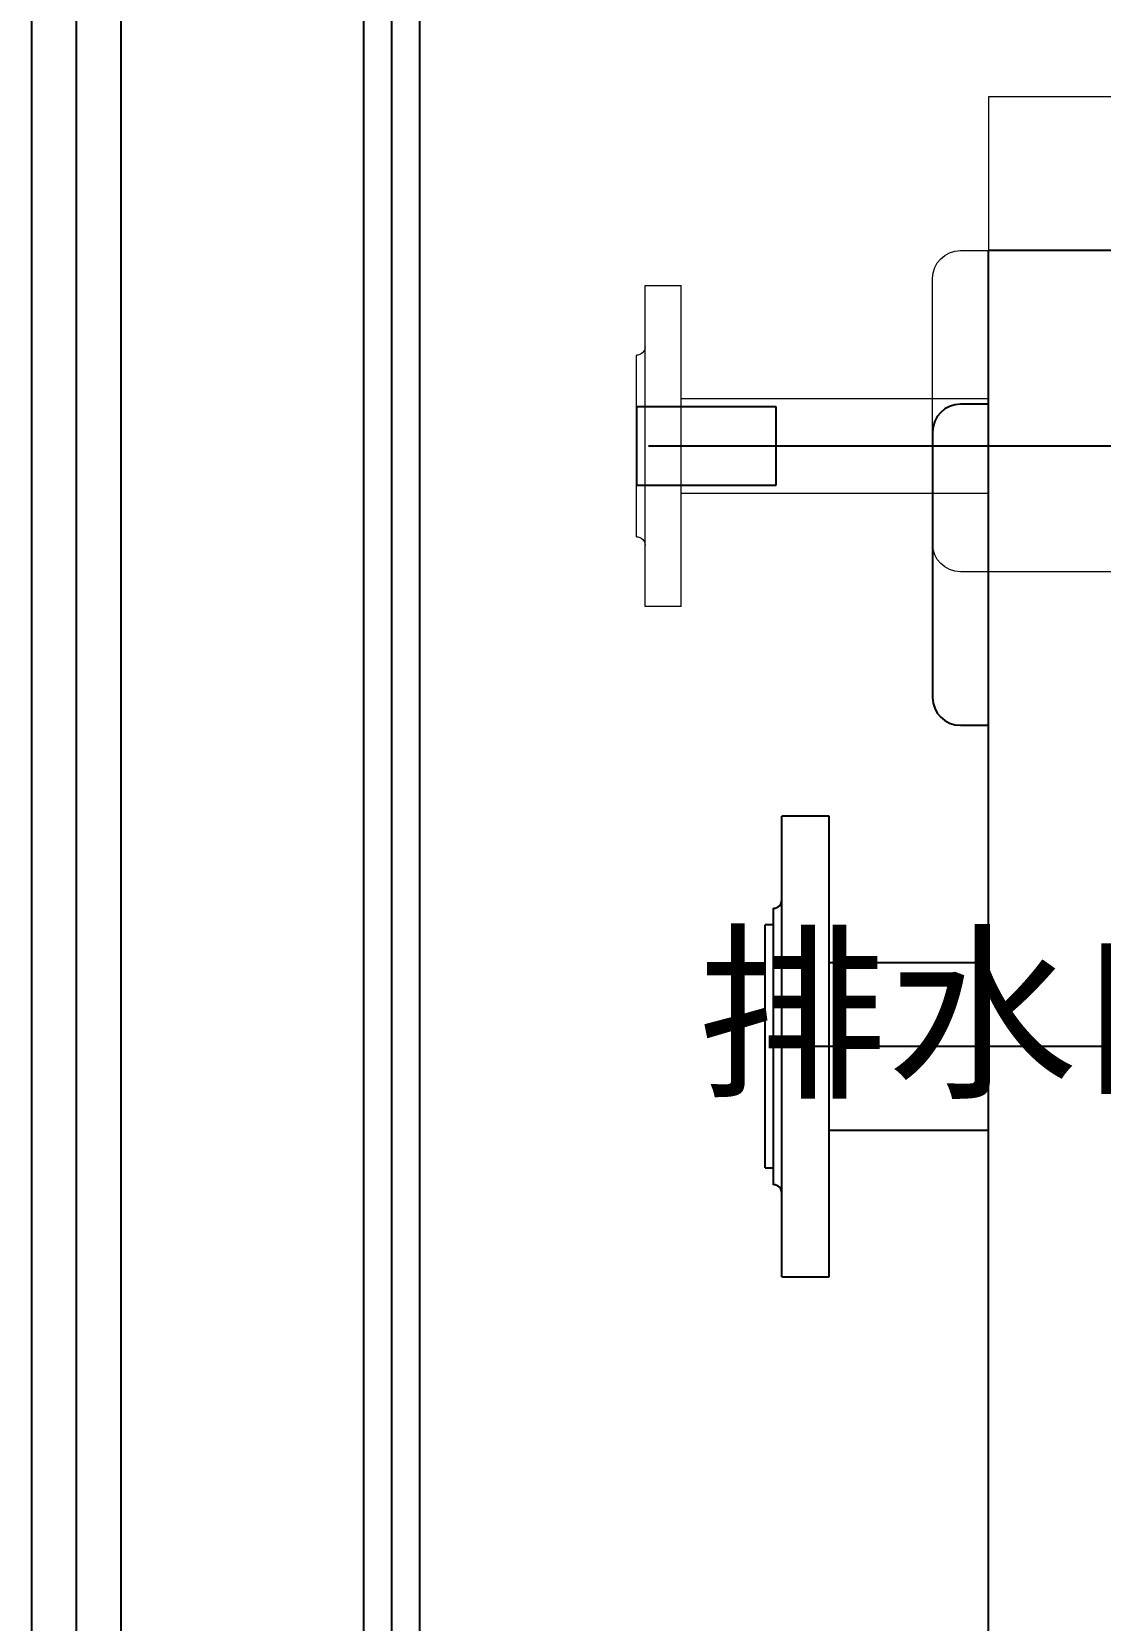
# Model space of a CAD drawing. Extents: x -681219 to -550379, y -242630 to -158199.
# Drawn here: x -645408 to -645025, y -222131 to -221562 of the extents above; entities that cross this region are included whole.
import ezdxf
from ezdxf.lldxf.tags import DXFTag

# ---------------------------------------------------------------- set-up
doc = ezdxf.new("R2010")
doc.units = 0
doc.header["$LTSCALE"] = 1000
doc.linetypes.add('DASHED2', pattern=[9.525, 6.35, -3.175])
doc.layers.get('0').update_dxf_attribs({"linetype": 'CONTINUOUS'})
for name, color, linetype in [('center', 253, 'CENTER2'), ('DOTE_油脂（红）', 7, 'CONTINUOUS'), ('DV6_Default', 7, 'CONTINUOUS'), ('GBA05001', 7, 'CONTINUOUS'), ('interface', 251, 'DASHED2'), ('MYGL00211002', 7, 'CONTINUOUS'), ('MYGL00710008', 7, 'CONTINUOUS'), ('PIPE-油脂（红）', 1, 'CONTINUOUS'), ('S02010601', 7, 'CONTINUOUS'), ('SJGL011002221', 7, 'CONTINUOUS')]:
    doc.layers.add(name, color=color, linetype=linetype)
doc.layers.add('famsun', color=7, linetype='CONTINUOUS', lineweight=0)
tags = doc.linetypes.add('CENTER2', pattern=[28.575, 19.05, -3.175, 3.175, -3.175]).pattern_tags.tags
tags[10:11] = [DXFTag(74, 4), DXFTag(75, 0), DXFTag(340, '0'), DXFTag(46, 0.0), DXFTag(50, 0.0), DXFTag(44, 0.0), DXFTag(45, 0.0)]
tags[8:9] = [DXFTag(74, 4), DXFTag(75, 0), DXFTag(340, '0'), DXFTag(46, 0.0), DXFTag(50, 0.0), DXFTag(44, 0.0), DXFTag(45, 0.0)]
tags[6:7] = [DXFTag(74, 4), DXFTag(75, 0), DXFTag(340, '0'), DXFTag(46, 0.0), DXFTag(50, 0.0), DXFTag(44, 0.0), DXFTag(45, 0.0)]
tags[4:5] = [DXFTag(74, 4), DXFTag(75, 0), DXFTag(340, '0'), DXFTag(46, 0.0), DXFTag(50, 0.0), DXFTag(44, 0.0), DXFTag(45, 0.0)]

# ---------------------------------------------------------------- blocks, each defined once
blk = doc.blocks.new('MYGL007B0001XY_A-MYGL165_1_V_1', base_point=(16242.13, -1235.9))
at = {"color": 0, "linetype": 'ByBlock', "lineweight": -2}
for p, q in [((17982.13, -740.9), (18032.13, -740.9)), ((18032.13, -740.9), (18032.13, -1675.9)), ((18032.13, -795.9), (17982.13, -795.9)), ((18042.13, -795.9), (18032.13, -795.9)), ((18052.13, -848.9), (18052.13, -805.9)), ((18142.13, -923.4), (18142.13, -808.4)), ((18155.13, -808.4), (18142.13, -808.4)), ((18155.13, -923.4), (18155.13, -808.4)), ((18158.13, -898.4), (18158.13, -833.4)), ((18142.13, -848.9), (18032.13, -848.9)), ((18052.13, -882.9), (18052.13, -848.9)), ((18032.13, -882.9), (18142.13, -882.9)), ((18052.13, -900.9), (18052.13, -882.9)), ((17982.13, -910.9), (18032.13, -910.9)), ((18032.13, -910.9), (18042.13, -910.9)), ((18142.13, -923.4), (18155.13, -923.4))]:
    blk.add_line(p, q, dxfattribs=at)
for centre, radius, start, end in [((18042.13, -805.9), 10, 0, 90), ((18158.13, -830.4), 3, 180, 270), ((18158.13, -901.4), 3, 90, 180), ((18042.13, -900.9), 10, 270, 0)]:
    blk.add_arc(centre, radius, start, end, dxfattribs=at)
at = {"layer": 'center', "ltscale": 24.218851}
blk.add_line((14605.19, -865.9), (18153.88, -865.9), dxfattribs=at)
at = {"layer": 'interface', "ltscale": 0.401093}
blk.add_lwpolyline([(18108.13, -851.9), (18158.13, -851.9), (18158.13, -879.9), (18108.13, -879.9)], close=True, dxfattribs=at)
blk = doc.blocks.new('SJGL165-F')
at = {"layer": 'DV6_Default', "color": 7, "linetype": 'CENTER2'}
blk.add_line((18567.04, -4515.85), (17620.63, -4515.85), dxfattribs=at)
at = {"layer": 'GBA05001', "color": 7, "linetype": 'Continuous'}
for p, q in [((17614.38, -4559.35), (17614.38, -4472.35)), ((17617.38, -4472.35), (17614.38, -4472.35)), ((17614.38, -4559.35), (17617.38, -4559.35))]:
    blk.add_line(p, q, dxfattribs=at)
at = {"layer": 'MYGL00211002', "color": 7, "linetype": 'Continuous'}
for p, q in [((17694.38, -4285.85), (17684.38, -4285.85)), ((17674.38, -4295.85), (17674.38, -4390.85)), ((17684.38, -4400.85), (17694.38, -4400.85))]:
    blk.add_line(p, q, dxfattribs=at)
for centre, start, end in [((17684.38, -4295.85), 90, 180), ((17684.38, -4390.85), 180, 270)]:
    blk.add_arc(centre, 10, start, end, dxfattribs=at)
at = {"layer": 'MYGL00710008', "color": 7, "linetype": 'Continuous'}
for p in [(17744.38, -4230.85), (17694.38, -5165.85)]:
    blk.add_line(p, (17694.38, -4230.85), dxfattribs=at)
at = {"layer": 'S02010601', "color": 7, "linetype": 'Continuous'}
for p, q in [((17620.38, -4598.35), (17620.38, -4433.35)), ((17637.38, -4433.35), (17620.38, -4433.35)), ((17637.38, -4598.35), (17637.38, -4433.35)), ((17617.38, -4565.35), (17617.38, -4466.35)), ((17620.38, -4598.35), (17637.38, -4598.35))]:
    blk.add_line(p, q, dxfattribs=at)
for centre, start, end in [((17617.38, -4463.35), 270, 0), ((17617.38, -4568.35), 0, 90)]:
    blk.add_arc(centre, 3, start, end, dxfattribs=at)
at = {"layer": 'SJGL011002221', "color": 7, "linetype": 'Continuous'}
for p, q in [((17694.38, -4485.85), (17637.38, -4485.85)), ((17637.38, -4545.85), (17694.38, -4545.85))]:
    blk.add_line(p, q, dxfattribs=at)
at = {"color": 3, "insert": (17589.79, -4479.1), "char_height": 50, "width": 4100.8924, "attachment_point": 1}
blk.add_mtext('{\\fSimSun|b0|i0|c134|p2;排水口\\fISOCPEUR|b0|i0|c0|p34;DN50\\fSimSun|b0|i0|c134|p2;=113mm}', dxfattribs=at)

msp = doc.modelspace()

# ---------------------------------------------------------------- linework, layer by layer
at = {"layer": 'DOTE_油脂（红）', "color": 1}
for p, q in [((-645392.0966, -222418.5414), (-645392.0966, -218058.1983)), ((-645279.0894, -222316.5414), (-645279.0894, -218191.2818))]:
    msp.add_line(p, q, dxfattribs=at)
at = {"layer": 'PIPE-油脂（红）', "color": 1}
for p, q in [((-645408.0966, -222418.5414), (-645408.0966, -218058.1983)), ((-645376.0966, -222418.5414), (-645376.0966, -218058.1983)), ((-645289.0894, -222316.5414), (-645289.0894, -218191.2818)), ((-645269.0894, -222316.5414), (-645269.0894, -218191.2818))]:
    msp.add_line(p, q, dxfattribs=at)

# ---------------------------------------------------------------- block references
msp.add_blockref('SJGL165-F', (-662759.7996, -217409.6891))
at = {"layer": 'famsun', "xscale": -1}
msp.add_blockref('MYGL007B0001XY_A-MYGL165_1_V_1', (-643275.4172, -222080.5414), dxfattribs=at)

doc.saveas('drawing.dxf')
